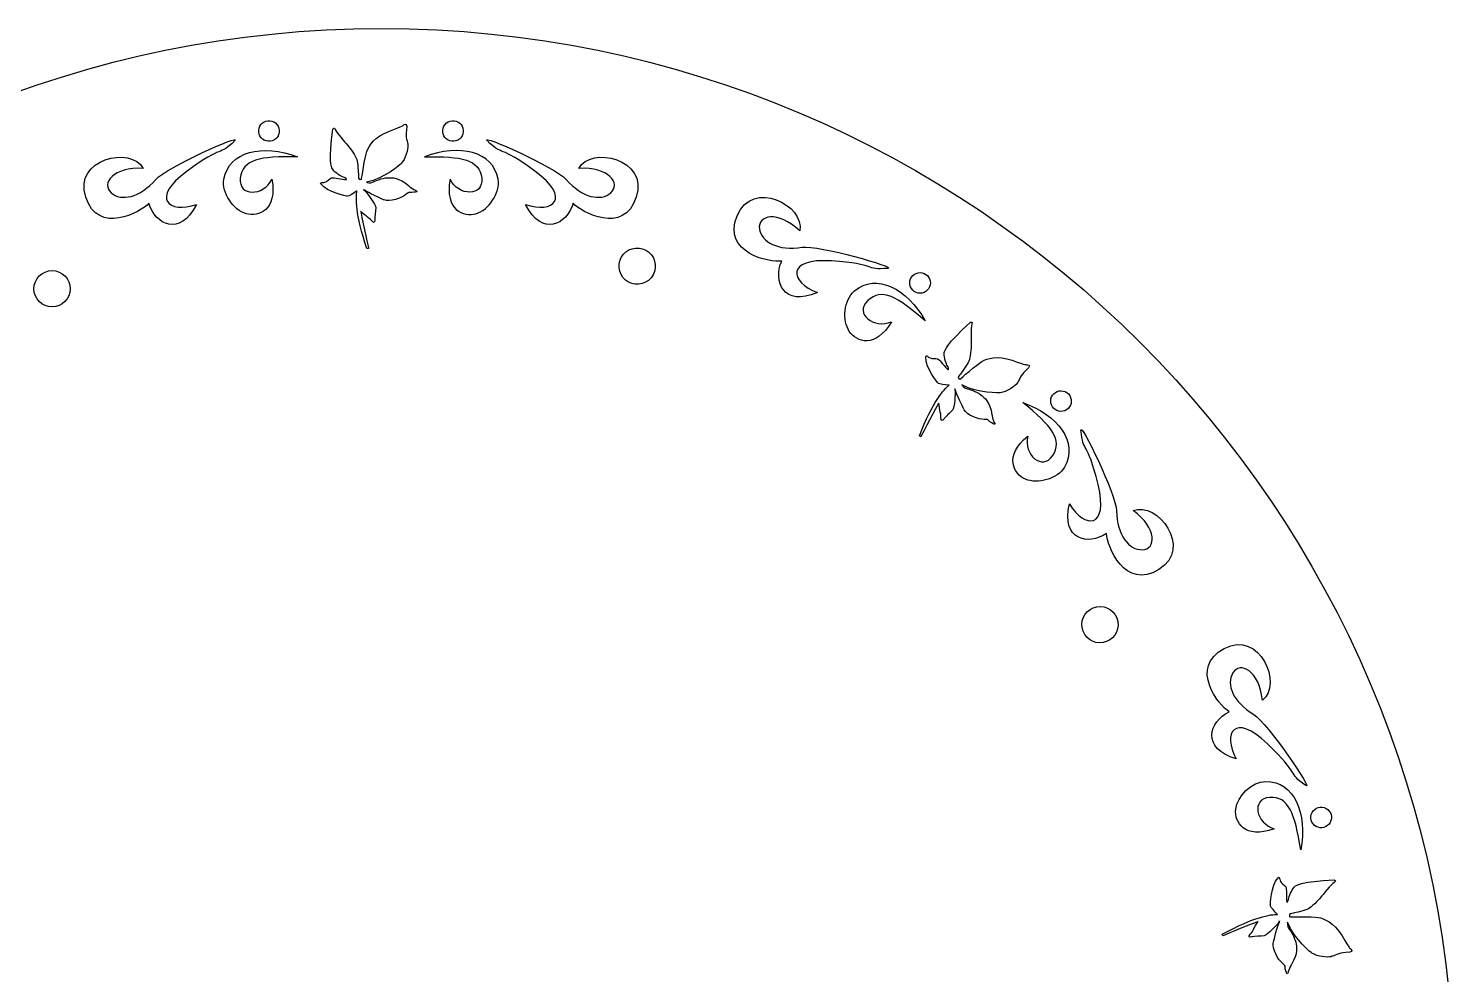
# Model space of a CAD drawing. Header units: centimetres. Extents: x -10.9 to 10.9, y -10.9 to 10.9.
# Drawn here: x -3.57 to 10.86, y 1.28 to 10.86 of the extents above; entities that cross this region are included whole.
import ezdxf

# ---------------------------------------------------------------- set-up
doc = ezdxf.new("R2010")
doc.units = ezdxf.units.CM
doc.header["$MEASUREMENT"] = 0
doc.layers.add('Camada 1', color=7, linetype='Continuous')

msp = doc.modelspace()

# ---------------------------------------------------------------- linework, layer by layer
at = {"layer": 'Camada 1'}
msp.add_ellipse((-0.00001, 0.00001), major_axis=(0, 10.86114), ratio=1, dxfattribs=at)
at = {"layer": 'Camada 1', "color": 7}
for points, knots in [([(-1.04673, 9.87252), (-1.07446, 9.92324), (-1.13791, 9.94181), (-1.1886, 9.91417), (-1.1886, 9.91417), (-1.23919, 9.88644), (-1.25779, 9.82299), (-1.23014, 9.77241), (-1.23014, 9.77241), (-1.20252, 9.72172), (-1.13896, 9.70312), (-1.08838, 9.73076), (-1.08838, 9.73076), (-1.03768, 9.75848), (-1.01911, 9.82201), (-1.04673, 9.87252)], [0, 0, 0, 0, 0.2, 0.2, 0.2, 0.2, 0.4, 0.4, 0.4, 0.4, 0.6, 0.6, 0.6, 0.6, 1, 1, 1, 1]), ([(-0.21427, 9.33306), (-0.23607, 9.32779), (-0.23091, 9.35759), (-0.23218, 9.37762), (-0.23218, 9.37762), (-0.23364, 9.39768), (-0.24025, 9.50033), (-0.25028, 9.53478), (-0.25028, 9.53478), (-0.26031, 9.56902), (-0.3151, 9.6462), (-0.34146, 9.67734), (-0.34146, 9.67734), (-0.36784, 9.70859), (-0.45462, 9.80315), (-0.46748, 9.83778), (-0.46748, 9.83778), (-0.48013, 9.87233), (-0.49201, 9.84217), (-0.49201, 9.84217), (-0.49201, 9.84217), (-0.53532, 9.51872), (-0.50738, 9.45821), (-0.49667, 9.43855), (-0.49667, 9.43855), (-0.48606, 9.41852), (-0.42505, 9.36965), (-0.39441, 9.36031), (-0.39441, 9.36031), (-0.36406, 9.35116), (-0.34742, 9.33568), (-0.35335, 9.3311), (-0.35335, 9.3311), (-0.35928, 9.32663), (-0.46485, 9.34822), (-0.48977, 9.35028), (-0.48977, 9.35028), (-0.51448, 9.35221), (-0.53385, 9.32557), (-0.55671, 9.31263), (-0.55671, 9.31263), (-0.57957, 9.29969), (-0.59523, 9.30162), (-0.59523, 9.30162), (-0.59523, 9.30162), (-0.60584, 9.30046), (-0.62296, 9.30122), (-0.61267, 9.2881), (-0.61267, 9.2881), (-0.55039, 9.19809), (-0.3552, 9.16364), (-0.34224, 9.16189), (-0.34224, 9.16189), (-0.3324, 9.16062), (-0.27829, 9.19605), (-0.25263, 9.21335), (-0.25263, 9.21335), (-0.25263, 9.21335), (-0.24816, 9.21822), (-0.24816, 9.21822), (-0.24816, 9.21822), (-0.26023, 9.15147), (-0.26713, 8.97972), (-0.14675, 8.63167), (-0.14675, 8.63167), (-0.14675, 8.63167), (-0.13069, 8.63429), (-0.13069, 8.63429), (-0.13069, 8.63429), (-0.13069, 8.63429), (-0.17964, 8.85098), (-0.21001, 9.00804), (-0.21001, 9.00804), (-0.21001, 9.00804), (-0.21088, 9.01106), (-0.21088, 9.01106), (-0.21088, 9.01106), (-0.19104, 8.99257), (-0.15804, 8.96232), (-0.14024, 8.95121), (-0.14024, 8.95121), (-0.11349, 8.93486), (-0.10531, 8.91501), (-0.08555, 8.89866), (-0.08555, 8.89866), (-0.066, 8.88202), (-0.06833, 8.92239), (-0.06833, 8.9294), (-0.06833, 8.9294), (-0.06862, 8.94681), (-0.06132, 9.01367), (-0.05724, 9.04568), (-0.05724, 9.04568), (-0.05343, 9.07478), (-0.15776, 9.20811), (-0.15776, 9.20811), (-0.15776, 9.20811), (-0.15776, 9.20811), (-0.21314, 9.2479), (-0.15427, 9.21258), (-0.15427, 9.21258), (-0.0954, 9.17715), (0.0276, 9.12453), (0.0276, 9.12453), (0.0276, 9.12453), (0.07917, 9.10088), (0.20566, 9.14398), (0.2481, 9.18028), (0.2481, 9.18028), (0.29043, 9.21629), (0.27681, 9.19526), (0.30697, 9.19917), (0.30697, 9.19917), (0.33734, 9.20324), (0.36147, 9.20608), (0.36116, 9.21113), (0.36116, 9.21113), (0.36076, 9.2161), (0.33264, 9.22767), (0.31221, 9.24023), (0.31221, 9.24023), (0.29215, 9.25288), (0.27718, 9.26759), (0.27718, 9.26759), (0.27718, 9.26759), (0.17452, 9.35535), (0.11147, 9.35059), (0.0598, 9.34943), (0.0598, 9.34943), (0.00802, 9.34816), (-0.07273, 9.314), (-0.09083, 9.3035), (-0.09083, 9.3035), (-0.10911, 9.293), (-0.15203, 9.30369), (-0.15203, 9.30369), (-0.15203, 9.30369), (0.03082, 9.33687), (0.19759, 9.49102), (0.19759, 9.49102), (0.19759, 9.49102), (0.24479, 9.5392), (0.27114, 9.64165), (0.26773, 9.67628), (0.26773, 9.67628), (0.26434, 9.71113), (0.24156, 9.75909), (0.25196, 9.83051), (0.25196, 9.83051), (0.26257, 9.90163), (0.24789, 9.89959), (0.2291, 9.88753), (0.2291, 9.88753), (0.21034, 9.87539), (0.23455, 9.88023), (0.0804, 9.82223), (0.0804, 9.82223), (-0.07375, 9.76423), (-0.12677, 9.672), (-0.14712, 9.61633), (-0.14712, 9.61633), (-0.16755, 9.56098), (-0.20221, 9.33542), (-0.20221, 9.33542), (-0.20221, 9.33542), (-0.20221, 9.33542), (-0.21427, 9.33306), (-0.21427, 9.33306)], [0, 0, 0, 0, 0.02325581, 0.02325581, 0.02325581, 0.02325581, 0.04651163, 0.04651163, 0.04651163, 0.04651163, 0.06976744, 0.06976744, 0.06976744, 0.06976744, 0.09302326, 0.09302326, 0.09302326, 0.09302326, 0.11627907, 0.11627907, 0.11627907, 0.11627907, 0.13953488, 0.13953488, 0.13953488, 0.13953488, 0.1627907, 0.1627907, 0.1627907, 0.1627907, 0.18604651, 0.18604651, 0.18604651, 0.18604651, 0.20930233, 0.20930233, 0.20930233, 0.20930233, 0.23255814, 0.23255814, 0.23255814, 0.23255814, 0.25581395, 0.25581395, 0.25581395, 0.25581395, 0.27906977, 0.27906977, 0.27906977, 0.27906977, 0.30232558, 0.30232558, 0.30232558, 0.30232558, 0.3255814, 0.3255814, 0.3255814, 0.3255814, 0.34883721, 0.34883721, 0.34883721, 0.34883721, 0.37209302, 0.37209302, 0.37209302, 0.37209302, 0.39534884, 0.39534884, 0.39534884, 0.39534884, 0.41860465, 0.41860465, 0.41860465, 0.41860465, 0.44186047, 0.44186047, 0.44186047, 0.44186047, 0.46511628, 0.46511628, 0.46511628, 0.46511628, 0.48837209, 0.48837209, 0.48837209, 0.48837209, 0.51162791, 0.51162791, 0.51162791, 0.51162791, 0.53488372, 0.53488372, 0.53488372, 0.53488372, 0.55813953, 0.55813953, 0.55813953, 0.55813953, 0.58139535, 0.58139535, 0.58139535, 0.58139535, 0.60465116, 0.60465116, 0.60465116, 0.60465116, 0.62790698, 0.62790698, 0.62790698, 0.62790698, 0.65116279, 0.65116279, 0.65116279, 0.65116279, 0.6744186, 0.6744186, 0.6744186, 0.6744186, 0.69767442, 0.69767442, 0.69767442, 0.69767442, 0.72093023, 0.72093023, 0.72093023, 0.72093023, 0.74418605, 0.74418605, 0.74418605, 0.74418605, 0.76744186, 0.76744186, 0.76744186, 0.76744186, 0.79069767, 0.79069767, 0.79069767, 0.79069767, 0.81395349, 0.81395349, 0.81395349, 0.81395349, 0.8372093, 0.8372093, 0.8372093, 0.8372093, 0.86046512, 0.86046512, 0.86046512, 0.86046512, 0.88372093, 0.88372093, 0.88372093, 0.88372093, 0.90697674, 0.90697674, 0.90697674, 0.90697674, 0.93023256, 0.93023256, 0.93023256, 0.93023256, 0.95348837, 0.95348837, 0.95348837, 0.95348837, 1, 1, 1, 1]), ([(0.67396, 9.73073), (0.72465, 9.70311), (0.7881, 9.72168), (0.81583, 9.77238), (0.81583, 9.77238), (0.84348, 9.82299), (0.82488, 9.88644), (0.77418, 9.91414), (0.77418, 9.91414), (0.72359, 9.94176), (0.66007, 9.92319), (0.63231, 9.87249), (0.63231, 9.87249), (0.60467, 9.82201), (0.62337, 9.75848), (0.67396, 9.73073)], [0, 0, 0, 0, 0.2, 0.2, 0.2, 0.2, 0.4, 0.4, 0.4, 0.4, 0.6, 0.6, 0.6, 0.6, 1, 1, 1, 1]), ([(-1.48295, 9.72549), (-1.40977, 9.79825), (-2.18095, 9.45175), (-2.28361, 9.33314), (-2.28361, 9.33314), (-2.44699, 9.14447), (-2.63402, 9.10809), (-2.73647, 9.19759), (-2.73647, 9.19759), (-2.83902, 9.2872), (-2.71787, 9.4641), (-2.41098, 9.4432), (-2.41098, 9.4432), (-2.53144, 9.67431), (-3.12094, 9.54361), (-2.99404, 9.1534), (-2.99404, 9.1534), (-2.86744, 8.7633), (-2.43667, 8.99986), (-2.35356, 9.09143), (-2.35356, 9.09143), (-2.29138, 8.87619), (-2.04093, 8.74345), (-1.8721, 9.07907), (-1.8721, 9.07907), (-2.1546, 8.98342), (-2.34462, 9.14067), (-1.96756, 9.4175), (-1.96756, 9.4175), (-1.59048, 9.69435), (-1.65141, 9.55793), (-1.48295, 9.72549)], [0, 0, 0, 0, 0.11111111, 0.11111111, 0.11111111, 0.11111111, 0.22222222, 0.22222222, 0.22222222, 0.22222222, 0.33333333, 0.33333333, 0.33333333, 0.33333333, 0.44444444, 0.44444444, 0.44444444, 0.44444444, 0.55555556, 0.55555556, 0.55555556, 0.55555556, 0.66666667, 0.66666667, 0.66666667, 0.66666667, 0.77777778, 0.77777778, 0.77777778, 0.77777778, 1, 1, 1, 1]), ([(-0.85155, 9.56229), (-1.20292, 9.69551), (-1.54526, 9.61709), (-1.59516, 9.33459), (-1.59516, 9.33459), (-1.61998, 9.19341), (-1.49639, 9.02214), (-1.37106, 8.98526), (-1.37106, 8.98526), (-1.24544, 8.9483), (-1.052, 9.02087), (-1.10862, 9.33477), (-1.10862, 9.33477), (-1.1926, 9.16136), (-1.45184, 9.15406), (-1.42877, 9.34527), (-1.42877, 9.34527), (-1.40561, 9.5366), (-1.23046, 9.56706), (-0.85155, 9.56229)], [0, 0, 0, 0, 0.16666667, 0.16666667, 0.16666667, 0.16666667, 0.33333333, 0.33333333, 0.33333333, 0.33333333, 0.5, 0.5, 0.5, 0.5, 0.66666667, 0.66666667, 0.66666667, 0.66666667, 1, 1, 1, 1]), ([(0.43721, 9.56229), (0.78847, 9.69551), (1.13089, 9.61709), (1.18074, 9.33459), (1.18074, 9.33459), (1.20564, 9.19341), (1.08197, 9.02214), (0.95672, 8.98526), (0.95672, 8.98526), (0.8311, 8.9483), (0.63763, 9.02087), (0.69428, 9.33477), (0.69428, 9.33477), (0.77818, 9.16136), (1.03739, 9.15406), (1.01443, 9.34527), (1.01443, 9.34527), (0.99127, 9.5366), (0.81612, 9.56706), (0.43721, 9.56229)], [0, 0, 0, 0, 0.16666667, 0.16666667, 0.16666667, 0.16666667, 0.33333333, 0.33333333, 0.33333333, 0.33333333, 0.5, 0.5, 0.5, 0.5, 0.66666667, 0.66666667, 0.66666667, 0.66666667, 1, 1, 1, 1]), ([(1.55322, 9.41751), (1.9302, 9.14068), (1.74012, 8.98343), (1.45768, 9.07908), (1.45768, 9.07908), (1.62662, 8.74346), (1.87707, 8.8762), (1.93925, 9.09144), (1.93925, 9.09144), (2.02236, 8.99987), (2.45302, 8.7633), (2.57973, 9.15341), (2.57973, 9.15341), (2.70662, 9.54362), (2.11703, 9.67432), (1.99667, 9.44321), (1.99667, 9.44321), (2.30348, 9.46414), (2.42463, 9.28721), (2.32205, 9.1976), (2.32205, 9.1976), (2.2196, 9.10809), (2.03257, 9.14447), (1.86919, 9.33315), (1.86919, 9.33315), (1.76653, 9.45176), (0.99538, 9.79829), (1.06853, 9.7255), (1.06853, 9.7255), (1.23707, 9.55793), (1.17617, 9.69435), (1.55322, 9.41751)], [0, 0, 0, 0, 0.11111111, 0.11111111, 0.11111111, 0.11111111, 0.22222222, 0.22222222, 0.22222222, 0.22222222, 0.33333333, 0.33333333, 0.33333333, 0.33333333, 0.44444444, 0.44444444, 0.44444444, 0.44444444, 0.55555556, 0.55555556, 0.55555556, 0.55555556, 0.66666667, 0.66666667, 0.66666667, 0.66666667, 0.77777778, 0.77777778, 0.77777778, 0.77777778, 1, 1, 1, 1]), ([(5.12547, 8.43141), (5.22805, 8.44017), (4.41485, 8.67059), (4.25983, 8.64559), (4.25983, 8.64559), (4.01342, 8.60598), (3.84687, 8.69861), (3.82583, 8.8327), (3.82583, 8.8327), (3.80482, 8.96748), (4.01133, 9.02516), (4.23308, 8.81188), (4.23308, 8.81188), (4.28933, 9.06614), (3.75387, 9.34502), (3.60009, 8.96465), (3.60009, 8.96465), (3.44634, 8.58447), (3.92841, 8.48853), (4.05102, 8.50554), (4.05102, 8.50554), (3.96021, 8.30081), (4.0669, 8.03789), (4.41212, 8.18645), (4.41212, 8.18645), (4.13399, 8.29466), (4.08965, 8.53726), (4.55621, 8.50699), (4.55621, 8.50699), (5.02292, 8.47673), (4.88883, 8.41146), (5.12547, 8.43141)], [0, 0, 0, 0, 0.11111111, 0.11111111, 0.11111111, 0.11111111, 0.22222222, 0.22222222, 0.22222222, 0.22222222, 0.33333333, 0.33333333, 0.33333333, 0.33333333, 0.44444444, 0.44444444, 0.44444444, 0.44444444, 0.55555556, 0.55555556, 0.55555556, 0.55555556, 0.66666667, 0.66666667, 0.66666667, 0.66666667, 0.77777778, 0.77777778, 0.77777778, 0.77777778, 1, 1, 1, 1]), ([(2.47003, 8.31375), (2.54808, 8.24866), (2.66386, 8.25888), (2.72908, 8.33613), (2.72908, 8.33613), (2.79438, 8.41408), (2.78414, 8.52986), (2.70648, 8.59534), (2.70648, 8.59534), (2.62875, 8.66053), (2.51283, 8.65032), (2.44785, 8.57259), (2.44785, 8.57259), (2.38248, 8.49494), (2.39261, 8.37884), (2.47003, 8.31375)], [0, 0, 0, 0, 0.2, 0.2, 0.2, 0.2, 0.4, 0.4, 0.4, 0.4, 0.6, 0.6, 0.6, 0.6, 1, 1, 1, 1]), ([(-3.33413, 8.04176), (-3.23274, 8.04176), (-3.1504, 8.12399), (-3.1504, 8.22538), (-3.1504, 8.22538), (-3.1504, 8.32687), (-3.23274, 8.40919), (-3.33413, 8.40919), (-3.33413, 8.40919), (-3.43562, 8.40919), (-3.51786, 8.32688), (-3.51786, 8.22538), (-3.51786, 8.22538), (-3.51786, 8.12399), (-3.43563, 8.04176), (-3.33413, 8.04176)], [0, 0, 0, 0, 0.2, 0.2, 0.2, 0.2, 0.4, 0.4, 0.4, 0.4, 0.6, 0.6, 0.6, 0.6, 1, 1, 1, 1]), ([(5.50419, 7.90076), (5.32086, 8.22861), (5.00791, 8.38839), (4.78817, 8.20408), (4.78817, 8.20408), (4.67842, 8.11203), (4.66305, 7.90137), (4.73515, 7.79265), (4.73515, 7.79265), (4.80783, 7.68338), (5.00264, 7.61477), (5.16108, 7.89171), (5.16108, 7.89171), (4.98532, 7.81271), (4.78217, 7.97392), (4.92266, 8.10531), (4.92266, 8.10531), (5.0634, 8.23726), (5.21696, 8.14804), (5.50419, 7.90076)], [0, 0, 0, 0, 0.16666667, 0.16666667, 0.16666667, 0.16666667, 0.33333333, 0.33333333, 0.33333333, 0.33333333, 0.5, 0.5, 0.5, 0.5, 0.66666667, 0.66666667, 0.66666667, 0.66666667, 1, 1, 1, 1]), ([(5.55423, 8.26382), (5.5655, 8.32047), (5.52891, 8.37545), (5.47247, 8.38701), (5.47247, 8.38701), (5.41566, 8.39831), (5.36058, 8.36132), (5.34909, 8.3047), (5.34909, 8.3047), (5.338, 8.24826), (5.37438, 8.19336), (5.43082, 8.18188), (5.43082, 8.18188), (5.48766, 8.17051), (5.54293, 8.20728), (5.55423, 8.26382)], [0, 0, 0, 0, 0.2, 0.2, 0.2, 0.2, 0.4, 0.4, 0.4, 0.4, 0.6, 0.6, 0.6, 0.6, 1, 1, 1, 1]), ([(5.84516, 7.31548), (5.8251, 7.32559), (5.84807, 7.34495), (5.86014, 7.36123), (5.86014, 7.36123), (5.87162, 7.37711), (5.93293, 7.46018), (5.94692, 7.49299), (5.94692, 7.49299), (5.96134, 7.52548), (5.9693, 7.62007), (5.96872, 7.66084), (5.96872, 7.66084), (5.96891, 7.7018), (5.96287, 7.82996), (5.97552, 7.86489), (5.97552, 7.86489), (5.9878, 7.89944), (5.9592, 7.88386), (5.9592, 7.88386), (5.9592, 7.88386), (5.71864, 7.66412), (5.70094, 7.59943), (5.69665, 7.57784), (5.69665, 7.57784), (5.69178, 7.55546), (5.70697, 7.47889), (5.7243, 7.45211), (5.7243, 7.45211), (5.74179, 7.42565), (5.74491, 7.40277), (5.73713, 7.40316), (5.73713, 7.40316), (5.72993, 7.40364), (5.66297, 7.4882), (5.6449, 7.50542), (5.6449, 7.50542), (5.62738, 7.52304), (5.59566, 7.51524), (5.56957, 7.51981), (5.56957, 7.51981), (5.54367, 7.52478), (5.53298, 7.53616), (5.53298, 7.53616), (5.53298, 7.53616), (5.52441, 7.54219), (5.51155, 7.55386), (5.51118, 7.53703), (5.51118, 7.53703), (5.50086, 7.42813), (5.62794, 7.27626), (5.63691, 7.26671), (5.63691, 7.26671), (5.64371, 7.25912), (5.70795, 7.25152), (5.73848, 7.24822), (5.73848, 7.24822), (5.73848, 7.24822), (5.74552, 7.24938), (5.74552, 7.24938), (5.74552, 7.24938), (5.69297, 7.2057), (5.57738, 7.0787), (5.44601, 6.73461), (5.44601, 6.73461), (5.44601, 6.73461), (5.45982, 6.72614), (5.45982, 6.72614), (5.45982, 6.72614), (5.45982, 6.72614), (5.56179, 6.92415), (5.63923, 7.0638), (5.63923, 7.0638), (5.63923, 7.0638), (5.64061, 7.06653), (5.64061, 7.06653), (5.64061, 7.06653), (5.6441, 7.03978), (5.64995, 6.99512), (5.65638, 6.97525), (5.65638, 6.97525), (5.6663, 6.94548), (5.65969, 6.92503), (5.66456, 6.89984), (5.66456, 6.89984), (5.66885, 6.87463), (5.69276, 6.90704), (5.69708, 6.91209), (5.69708, 6.91209), (5.70856, 6.92582), (5.75703, 6.97242), (5.78056, 6.9943), (5.78056, 6.9943), (5.80236, 7.01414), (5.808, 7.18329), (5.808, 7.18329), (5.808, 7.18329), (5.808, 7.18329), (5.79146, 7.24936), (5.81345, 7.18445), (5.81345, 7.18445), (5.83605, 7.11944), (5.89656, 7.00035), (5.89656, 7.00035), (5.89656, 7.00035), (5.92069, 6.94889), (6.04504, 6.90071), (6.10092, 6.90092), (6.10092, 6.90092), (6.15677, 6.90179), (6.13264, 6.89401), (6.15833, 6.87777), (6.15833, 6.87777), (6.18439, 6.86142), (6.20466, 6.848), (6.20757, 6.85218), (6.20757, 6.85218), (6.21048, 6.85607), (6.19646, 6.88303), (6.18868, 6.90589), (6.18868, 6.90589), (6.18167, 6.92838), (6.17953, 6.94939), (6.17953, 6.94939), (6.17953, 6.94939), (6.15733, 7.08261), (6.10558, 7.11949), (6.06568, 7.15188), (6.06568, 7.15188), (6.0252, 7.18397), (5.94151, 7.20977), (5.92087, 7.21358), (5.92087, 7.21358), (5.89984, 7.21681), (5.87414, 7.2529), (5.87414, 7.2529), (5.87414, 7.2529), (6.03509, 7.16075), (6.26242, 7.17165), (6.26242, 7.17165), (6.26242, 7.17165), (6.32915, 7.17834), (6.41516, 7.23975), (6.43503, 7.26838), (6.43503, 7.26838), (6.45466, 7.29748), (6.46792, 7.34876), (6.522, 7.39662), (6.522, 7.39662), (6.57592, 7.44459), (6.56328, 7.45218), (6.5411, 7.4552), (6.5411, 7.4552), (6.5189, 7.45782), (6.54052, 7.44605), (6.38518, 7.50055), (6.38518, 7.50055), (6.2299, 7.55535), (6.12986, 7.51875), (6.07847, 7.48896), (6.07847, 7.48896), (6.02748, 7.45986), (5.85582, 7.30933), (5.85582, 7.30933), (5.85582, 7.30933), (5.85582, 7.30933), (5.84516, 7.31548), (5.84516, 7.31548)], [0, 0, 0, 0, 0.02325581, 0.02325581, 0.02325581, 0.02325581, 0.04651163, 0.04651163, 0.04651163, 0.04651163, 0.06976744, 0.06976744, 0.06976744, 0.06976744, 0.09302326, 0.09302326, 0.09302326, 0.09302326, 0.11627907, 0.11627907, 0.11627907, 0.11627907, 0.13953488, 0.13953488, 0.13953488, 0.13953488, 0.1627907, 0.1627907, 0.1627907, 0.1627907, 0.18604651, 0.18604651, 0.18604651, 0.18604651, 0.20930233, 0.20930233, 0.20930233, 0.20930233, 0.23255814, 0.23255814, 0.23255814, 0.23255814, 0.25581395, 0.25581395, 0.25581395, 0.25581395, 0.27906977, 0.27906977, 0.27906977, 0.27906977, 0.30232558, 0.30232558, 0.30232558, 0.30232558, 0.3255814, 0.3255814, 0.3255814, 0.3255814, 0.34883721, 0.34883721, 0.34883721, 0.34883721, 0.37209302, 0.37209302, 0.37209302, 0.37209302, 0.39534884, 0.39534884, 0.39534884, 0.39534884, 0.41860465, 0.41860465, 0.41860465, 0.41860465, 0.44186047, 0.44186047, 0.44186047, 0.44186047, 0.46511628, 0.46511628, 0.46511628, 0.46511628, 0.48837209, 0.48837209, 0.48837209, 0.48837209, 0.51162791, 0.51162791, 0.51162791, 0.51162791, 0.53488372, 0.53488372, 0.53488372, 0.53488372, 0.55813953, 0.55813953, 0.55813953, 0.55813953, 0.58139535, 0.58139535, 0.58139535, 0.58139535, 0.60465116, 0.60465116, 0.60465116, 0.60465116, 0.62790698, 0.62790698, 0.62790698, 0.62790698, 0.65116279, 0.65116279, 0.65116279, 0.65116279, 0.6744186, 0.6744186, 0.6744186, 0.6744186, 0.69767442, 0.69767442, 0.69767442, 0.69767442, 0.72093023, 0.72093023, 0.72093023, 0.72093023, 0.74418605, 0.74418605, 0.74418605, 0.74418605, 0.76744186, 0.76744186, 0.76744186, 0.76744186, 0.79069767, 0.79069767, 0.79069767, 0.79069767, 0.81395349, 0.81395349, 0.81395349, 0.81395349, 0.8372093, 0.8372093, 0.8372093, 0.8372093, 0.86046512, 0.86046512, 0.86046512, 0.86046512, 0.88372093, 0.88372093, 0.88372093, 0.88372093, 0.90697674, 0.90697674, 0.90697674, 0.90697674, 0.93023256, 0.93023256, 0.93023256, 0.93023256, 0.95348837, 0.95348837, 0.95348837, 0.95348837, 1, 1, 1, 1]), ([(6.78126, 7.04933), (6.8019, 6.99522), (6.86262, 6.96884), (6.9163, 6.98988), (6.9163, 6.98988), (6.97022, 7.01081), (6.99668, 7.07132), (6.97567, 7.12503), (6.97567, 7.12503), (6.95485, 7.17895), (6.89391, 7.20541), (6.84041, 7.18477), (6.84041, 7.18477), (6.78692, 7.16377), (6.76025, 7.10286), (6.78126, 7.04933)], [0, 0, 0, 0, 0.2, 0.2, 0.2, 0.2, 0.4, 0.4, 0.4, 0.4, 0.6, 0.6, 0.6, 0.6, 1, 1, 1, 1]), ([(6.79409, 6.53467), (6.689, 6.37383), (6.49498, 6.54597), (6.54207, 6.7329), (6.54207, 6.7329), (6.29725, 6.52875), (6.39885, 6.34872), (6.51871, 6.29628), (6.51871, 6.29628), (6.63841, 6.24413), (6.84314, 6.2957), (6.91458, 6.41968), (6.91458, 6.41968), (7.05801, 6.66839), (6.84626, 6.94856), (6.49148, 7.07233), (6.49148, 7.07233), (6.78494, 6.83243), (6.89958, 6.69641), (6.79409, 6.53467)], [0, 0, 0, 0, 0.16666667, 0.16666667, 0.16666667, 0.16666667, 0.33333333, 0.33333333, 0.33333333, 0.33333333, 0.5, 0.5, 0.5, 0.5, 0.66666667, 0.66666667, 0.66666667, 0.66666667, 1, 1, 1, 1]), ([(7.25341, 6.24413), (7.36416, 5.78952), (7.11757, 5.79116), (6.96287, 6.04622), (6.96287, 6.04622), (6.87627, 5.68065), (7.15318, 5.62127), (7.33943, 5.74592), (7.33943, 5.74592), (7.34411, 5.62252), (7.52218, 5.1645), (7.86997, 5.38169), (7.86997, 5.38169), (8.21792, 5.59918), (7.85031, 6.07831), (7.60975, 5.97856), (7.60975, 5.97856), (7.8583, 5.79758), (7.83727, 5.58407), (7.70103, 5.58126), (7.70103, 5.58126), (7.56498, 5.57883), (7.4451, 5.72673), (7.44121, 5.97623), (7.44121, 5.97623), (7.43867, 6.133), (7.07087, 6.89423), (7.08003, 6.79154), (7.08003, 6.79154), (7.10159, 6.55472), (7.14247, 6.69855), (7.25341, 6.24413)], [0, 0, 0, 0, 0.11111111, 0.11111111, 0.11111111, 0.11111111, 0.22222222, 0.22222222, 0.22222222, 0.22222222, 0.33333333, 0.33333333, 0.33333333, 0.33333333, 0.44444444, 0.44444444, 0.44444444, 0.44444444, 0.55555556, 0.55555556, 0.55555556, 0.55555556, 0.66666667, 0.66666667, 0.66666667, 0.66666667, 0.77777778, 0.77777778, 0.77777778, 0.77777778, 1, 1, 1, 1]), ([(7.09146, 4.79133), (7.10937, 4.69119), (7.20473, 4.62464), (7.30437, 4.64187), (7.30437, 4.64187), (7.40441, 4.65978), (7.47098, 4.75495), (7.45365, 4.85499), (7.45365, 4.85499), (7.43595, 4.95492), (7.34059, 5.02157), (7.24074, 5.00387), (7.24074, 5.00387), (7.14091, 4.98632), (7.07415, 4.89094), (7.09146, 4.79133)], [0, 0, 0, 0, 0.2, 0.2, 0.2, 0.2, 0.4, 0.4, 0.4, 0.4, 0.6, 0.6, 0.6, 0.6, 1, 1, 1, 1]), ([(9.356, 3.19237), (9.4403, 3.1331), (8.9654, 3.83245), (8.83056, 3.91283), (8.83056, 3.91283), (8.61646, 4.04089), (8.54817, 4.21895), (8.61842, 4.33516), (8.61842, 4.33516), (8.68885, 4.45192), (8.88425, 4.36336), (8.91695, 4.05735), (8.91695, 4.05735), (9.12343, 4.21605), (8.89242, 4.774), (8.53026, 4.58136), (8.53026, 4.58136), (8.1681, 4.38898), (8.47576, 4.00568), (8.58045, 3.9398), (8.58045, 3.9398), (8.37923, 3.84143), (8.29203, 3.5715), (8.65207, 3.46339), (8.65207, 3.46339), (8.50864, 3.72506), (8.63048, 3.93932), (8.96851, 3.61616), (8.96851, 3.61616), (9.30654, 3.293), (9.16177, 3.32929), (9.356, 3.19237)], [0, 0, 0, 0, 0.11111111, 0.11111111, 0.11111111, 0.11111111, 0.22222222, 0.22222222, 0.22222222, 0.22222222, 0.33333333, 0.33333333, 0.33333333, 0.33333333, 0.44444444, 0.44444444, 0.44444444, 0.44444444, 0.55555556, 0.55555556, 0.55555556, 0.55555556, 0.66666667, 0.66666667, 0.66666667, 0.66666667, 0.77777778, 0.77777778, 0.77777778, 0.77777778, 1, 1, 1, 1]), ([(9.30504, 2.54245), (9.37529, 2.91144), (9.23829, 3.235), (8.95142, 3.2351), (8.95142, 3.2351), (8.8082, 3.2351), (8.66104, 3.08368), (8.64646, 2.95398), (8.64646, 2.95398), (8.63185, 2.82357), (8.73697, 2.64571), (9.03627, 2.75605), (9.03627, 2.75605), (8.85101, 2.8086), (8.79904, 3.06268), (8.99092, 3.07299), (8.99092, 3.07299), (9.1836, 3.08368), (9.24392, 2.91649), (9.30504, 2.54245)], [0, 0, 0, 0, 0.16666667, 0.16666667, 0.16666667, 0.16666667, 0.33333333, 0.33333333, 0.33333333, 0.33333333, 0.5, 0.5, 0.5, 0.5, 0.66666667, 0.66666667, 0.66666667, 0.66666667, 1, 1, 1, 1]), ([(9.57671, 2.78846), (9.62166, 2.82466), (9.62886, 2.89025), (9.59325, 2.93538), (9.59325, 2.93538), (9.55705, 2.98044), (9.49107, 2.98764), (9.44593, 2.95144), (9.44593, 2.95144), (9.40119, 2.91543), (9.39375, 2.85003), (9.42979, 2.80489), (9.42979, 2.80489), (9.46577, 2.75964), (9.53176, 2.75234), (9.57671, 2.78846)], [0, 0, 0, 0, 0.2, 0.2, 0.2, 0.2, 0.4, 0.4, 0.4, 0.4, 0.6, 0.6, 0.6, 0.6, 1, 1, 1, 1]), ([(9.18981, 1.87501), (9.18105, 1.89554), (9.21121, 1.89565), (9.23087, 1.9003), (9.23087, 1.9003), (9.24995, 1.90509), (9.35017, 1.9294), (9.38211, 1.94546), (9.38211, 1.94546), (9.41402, 1.96112), (9.48077, 2.02846), (9.50665, 2.06), (9.50665, 2.06), (9.53311, 2.09143), (9.61095, 2.1934), (9.64307, 2.212), (9.64307, 2.212), (9.67479, 2.23049), (9.64286, 2.237), (9.64286, 2.237), (9.64286, 2.237), (9.31726, 2.22337), (9.26199, 2.18522), (9.24487, 2.17133), (9.24487, 2.17133), (9.22696, 2.15733), (9.18904, 2.08891), (9.18534, 2.05719), (9.18534, 2.05719), (9.18164, 2.02568), (9.16936, 2.00631), (9.16354, 2.01155), (9.16354, 2.01155), (9.1583, 2.01652), (9.1614, 2.12432), (9.15867, 2.14913), (9.15867, 2.14913), (9.15653, 2.17395), (9.12713, 2.18834), (9.11041, 2.20858), (9.11041, 2.20858), (9.09366, 2.22901), (9.09268, 2.24467), (9.09268, 2.24467), (9.09268, 2.24467), (9.08995, 2.2548), (9.08781, 2.27192), (9.07654, 2.25928), (9.07654, 2.25928), (8.9987, 2.1825), (8.99851, 1.98448), (8.99928, 1.97125), (8.99928, 1.97125), (8.99949, 1.96133), (9.04365, 1.91413), (9.06506, 1.89203), (9.06506, 1.89203), (9.06506, 1.89203), (9.07109, 1.88843), (9.07109, 1.88843), (9.07109, 1.88843), (9.00299, 1.88862), (8.8327, 1.86565), (8.51078, 1.68661), (8.51078, 1.68661), (8.51078, 1.68661), (8.51605, 1.67124), (8.51605, 1.67124), (8.51605, 1.67124), (8.51605, 1.67124), (8.72137, 1.75736), (8.87046, 1.81449), (8.87046, 1.81449), (8.87046, 1.81449), (8.87337, 1.81565), (8.87337, 1.81565), (8.87337, 1.81565), (8.85876, 1.79298), (8.83442, 1.75501), (8.82664, 1.73567), (8.82664, 1.73567), (8.81516, 1.70638), (8.79706, 1.695), (8.78441, 1.67273), (8.78441, 1.67273), (8.77158, 1.65056), (8.81066, 1.65998), (8.81748, 1.66106), (8.81748, 1.66106), (8.83478, 1.66437), (8.90175, 1.66894), (8.93424, 1.67051), (8.93424, 1.67051), (8.96345, 1.67178), (9.07651, 1.79759), (9.07651, 1.79759), (9.07651, 1.79759), (9.07651, 1.79759), (9.1063, 1.85897), (9.08156, 1.79494), (9.08156, 1.79494), (9.05703, 1.73073), (9.0269, 1.60063), (9.0269, 1.60063), (9.0269, 1.60063), (9.01208, 1.54565), (9.07651, 1.42868), (9.11953, 1.39306), (9.11953, 1.39306), (9.16274, 1.35763), (9.13937, 1.36737), (9.14853, 1.33837), (9.14853, 1.33837), (9.1579, 1.30908), (9.16467, 1.28582), (9.16996, 1.28709), (9.16996, 1.28709), (9.17462, 1.28817), (9.18105, 1.31794), (9.1898, 1.34032), (9.1898, 1.34032), (9.19895, 1.36212), (9.21081, 1.37953), (9.21081, 1.37953), (9.21081, 1.37953), (9.27934, 1.49589), (9.26354, 1.5573), (9.25362, 1.60781), (9.25362, 1.60781), (9.2433, 1.6585), (9.19565, 1.73208), (9.18242, 1.74822), (9.18242, 1.74822), (9.16861, 1.76417), (9.17192, 1.80844), (9.17192, 1.80844), (9.17192, 1.80844), (9.23613, 1.63426), (9.41714, 1.49658), (9.41714, 1.49658), (9.41714, 1.49658), (9.47262, 1.45872), (9.57809, 1.45054), (9.61158, 1.4597), (9.61158, 1.4597), (9.64542, 1.46923), (9.68844, 1.50008), (9.76065, 1.50214), (9.76065, 1.50214), (9.83267, 1.5042), (9.82799, 1.51812), (9.81301, 1.53455), (9.81301, 1.53455), (9.79761, 1.5509), (9.80658, 1.52794), (9.72271, 1.66959), (9.72271, 1.66959), (9.63902, 1.81135), (9.5388, 1.84758), (9.48022, 1.85779), (9.48022, 1.85779), (9.42241, 1.86829), (9.19413, 1.86332), (9.19413, 1.86332), (9.19413, 1.86332), (9.19413, 1.86332), (9.18981, 1.87501), (9.18981, 1.87501)], [0, 0, 0, 0, 0.02325581, 0.02325581, 0.02325581, 0.02325581, 0.04651163, 0.04651163, 0.04651163, 0.04651163, 0.06976744, 0.06976744, 0.06976744, 0.06976744, 0.09302326, 0.09302326, 0.09302326, 0.09302326, 0.11627907, 0.11627907, 0.11627907, 0.11627907, 0.13953488, 0.13953488, 0.13953488, 0.13953488, 0.1627907, 0.1627907, 0.1627907, 0.1627907, 0.18604651, 0.18604651, 0.18604651, 0.18604651, 0.20930233, 0.20930233, 0.20930233, 0.20930233, 0.23255814, 0.23255814, 0.23255814, 0.23255814, 0.25581395, 0.25581395, 0.25581395, 0.25581395, 0.27906977, 0.27906977, 0.27906977, 0.27906977, 0.30232558, 0.30232558, 0.30232558, 0.30232558, 0.3255814, 0.3255814, 0.3255814, 0.3255814, 0.34883721, 0.34883721, 0.34883721, 0.34883721, 0.37209302, 0.37209302, 0.37209302, 0.37209302, 0.39534884, 0.39534884, 0.39534884, 0.39534884, 0.41860465, 0.41860465, 0.41860465, 0.41860465, 0.44186047, 0.44186047, 0.44186047, 0.44186047, 0.46511628, 0.46511628, 0.46511628, 0.46511628, 0.48837209, 0.48837209, 0.48837209, 0.48837209, 0.51162791, 0.51162791, 0.51162791, 0.51162791, 0.53488372, 0.53488372, 0.53488372, 0.53488372, 0.55813953, 0.55813953, 0.55813953, 0.55813953, 0.58139535, 0.58139535, 0.58139535, 0.58139535, 0.60465116, 0.60465116, 0.60465116, 0.60465116, 0.62790698, 0.62790698, 0.62790698, 0.62790698, 0.65116279, 0.65116279, 0.65116279, 0.65116279, 0.6744186, 0.6744186, 0.6744186, 0.6744186, 0.69767442, 0.69767442, 0.69767442, 0.69767442, 0.72093023, 0.72093023, 0.72093023, 0.72093023, 0.74418605, 0.74418605, 0.74418605, 0.74418605, 0.76744186, 0.76744186, 0.76744186, 0.76744186, 0.79069767, 0.79069767, 0.79069767, 0.79069767, 0.81395349, 0.81395349, 0.81395349, 0.81395349, 0.8372093, 0.8372093, 0.8372093, 0.8372093, 0.86046512, 0.86046512, 0.86046512, 0.86046512, 0.88372093, 0.88372093, 0.88372093, 0.88372093, 0.90697674, 0.90697674, 0.90697674, 0.90697674, 0.93023256, 0.93023256, 0.93023256, 0.93023256, 0.95348837, 0.95348837, 0.95348837, 0.95348837, 1, 1, 1, 1])]:
    msp.add_open_spline(points, degree=3, knots=knots, dxfattribs=at)

doc.saveas('drawing.dxf')
